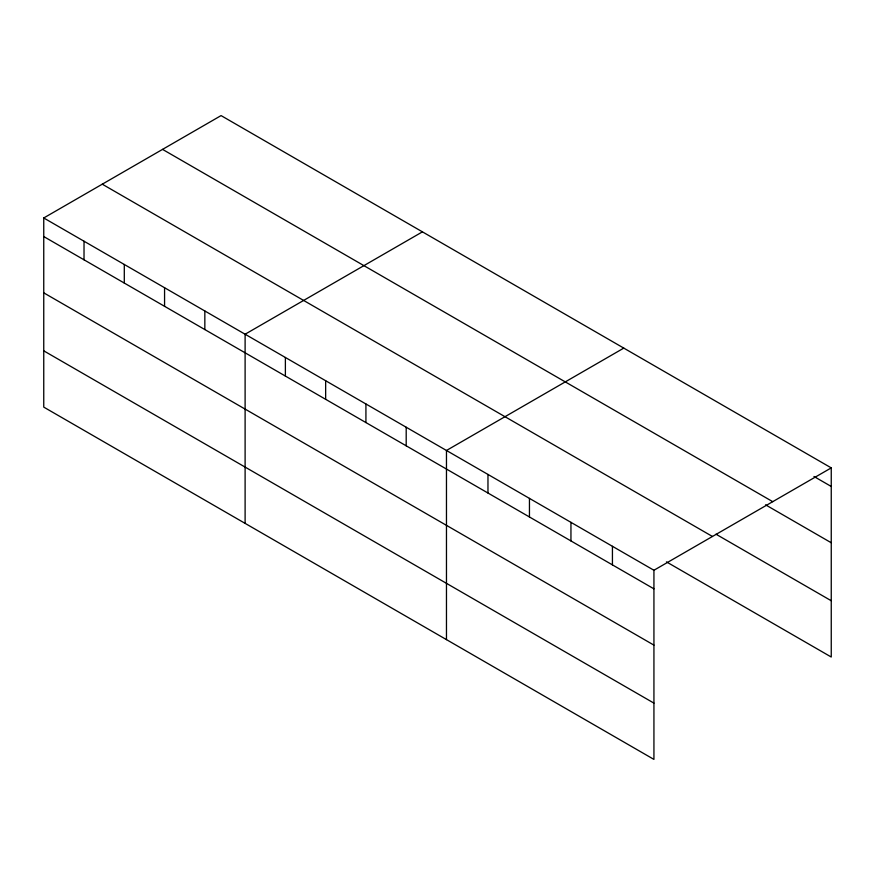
<?xml version="1.0" encoding="UTF-8"?>
<svg xmlns="http://www.w3.org/2000/svg" width="875" height="875" viewBox="0 0 875 875"><rect width="100%" height="100%" fill="white"/><g stroke="black" fill="none" stroke-linecap="round" stroke-linejoin="round"><path stroke-width="1.31" d="M653.931 645.127L653.931 570.259L43.75 217.973L43.75 407.116L653.931 759.402L653.931 645.127L43.75 292.841M43.75 217.973L221.069 115.598L831.25 467.884L831.25 657.027L666.433 561.87M422.428 231.853L245.109 334.228L245.109 523.37M623.788 348.108L446.469 450.483L446.469 639.625M653.931 570.259L831.25 467.884M813.958 476.481L831.25 486.467M162.553 149.384L772.734 501.67M765.548 504.82L831.25 542.752M715.991 534.198L831.25 600.742M102.266 184.188L712.447 536.473M43.75 236.556L653.931 588.842M43.75 350.831L653.931 703.117M612.434 546.306L612.434 564.889M570.948 522.342L570.948 540.936M529.452 498.389L529.452 516.972M487.966 474.436L487.966 493.019M406.197 427.23L406.197 445.812M365.925 403.977L365.925 422.559M325.653 380.723L325.653 399.317M285.381 357.481L285.381 376.064M204.838 310.975L204.838 329.558M164.566 287.722L164.566 306.305M124.294 264.469L124.294 283.062M84.022 241.227L84.022 259.809"/></g></svg>
